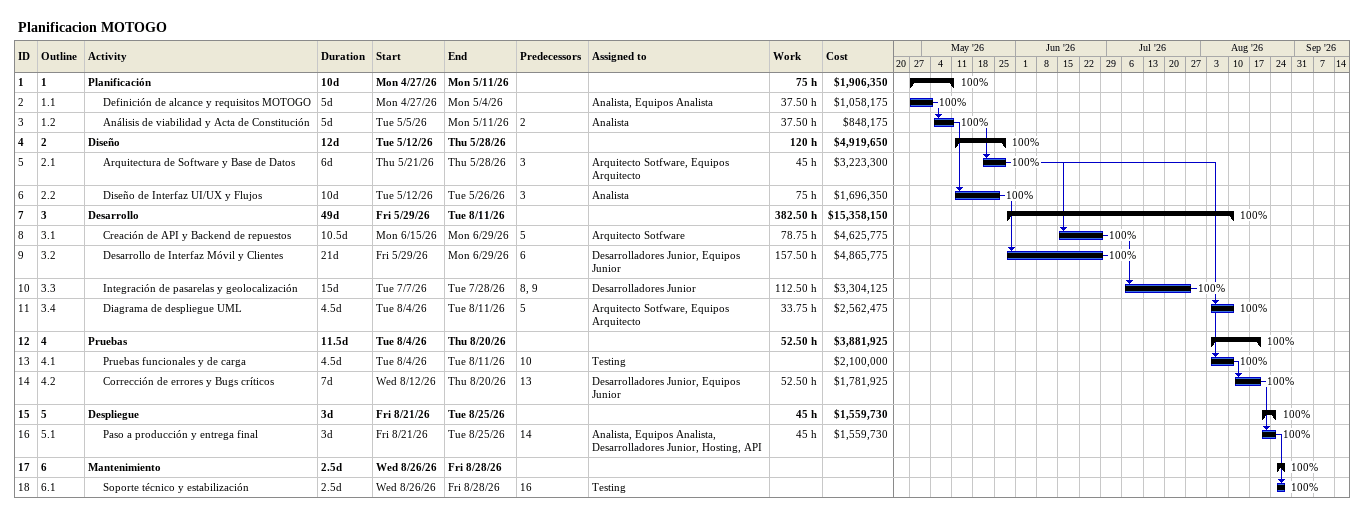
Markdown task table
Planificacion MOTOGO

| ID | WBS | Task | Duration | Start | Finish | Predecessors | Resources | % complete | Work (h) | Cost ($) |
|---|---|---|---|---|---|---|---|---|---|---|
| 1 | 1 | **Planificación** | 10d | 2026-04-27 | 2026-05-11 |  |  | 100 | 75 | 1906350 |
| 2 | 1.1 | Definición de alcance y requisitos MOTOGO | 5d | 2026-04-27 | 2026-05-04 |  | Analista, Equipos Analista | 100 | 37.50 | 1058175 |
| 3 | 1.2 | Análisis de viabilidad y Acta de Constitución | 5d | 2026-05-05 | 2026-05-11 | 2 | Analista | 100 | 37.50 | 848175 |
| 4 | 2 | **Diseño** | 12d | 2026-05-12 | 2026-05-28 |  |  | 100 | 120 | 4919650 |
| 5 | 2.1 | Arquitectura de Software y Base de Datos | 6d | 2026-05-21 | 2026-05-28 | 3 | Arquitecto Sotfware, Equipos Arquitecto | 100 | 45 | 3223300 |
| 6 | 2.2 | Diseño de Interfaz UI/UX y Flujos | 10d | 2026-05-12 | 2026-05-26 | 3 | Analista | 100 | 75 | 1696350 |
| 7 | 3 | **Desarrollo** | 49d | 2026-05-29 | 2026-08-11 |  |  | 100 | 382.50 | 15358150 |
| 8 | 3.1 | Creación de API y Backend de repuestos | 10.5d | 2026-06-15 | 2026-06-29 | 5 | Arquitecto Sotfware | 100 | 78.75 | 4625775 |
| 9 | 3.2 | Desarrollo de Interfaz Móvil y Clientes | 21d | 2026-05-29 | 2026-06-29 | 6 | Desarrolladores Junior, Equipos Junior | 100 | 157.50 | 4865775 |
| 10 | 3.3 | Integración de pasarelas y geolocalización | 15d | 2026-07-07 | 2026-07-28 | 8, 9 | Desarrolladores Junior | 100 | 112.50 | 3304125 |
| 11 | 3.4 | Diagrama de despliegue UML | 4.5d | 2026-08-04 | 2026-08-11 | 5 | Arquitecto Sotfware, Equipos Arquitecto | 100 | 33.75 | 2562475 |
| 12 | 4 | **Pruebas** | 11.5d | 2026-08-04 | 2026-08-20 |  |  | 100 | 52.50 | 3881925 |
| 13 | 4.1 | Pruebas funcionales y de carga | 4.5d | 2026-08-04 | 2026-08-11 | 10 | Testing | 100 |  | 2100000 |
| 14 | 4.2 | Corrección de errores y Bugs críticos | 7d | 2026-08-12 | 2026-08-20 | 13 | Desarrolladores Junior, Equipos Junior | 100 | 52.50 | 1781925 |
| 15 | 5 | **Despliegue** | 3d | 2026-08-21 | 2026-08-25 |  |  | 100 | 45 | 1559730 |
| 16 | 5.1 | Paso a producción y entrega final | 3d | 2026-08-21 | 2026-08-25 | 14 | Analista, Equipos Analista, Desarrolladores Junior, Hosting, API | 100 | 45 | 1559730 |
| 17 | 6 | **Mantenimiento** | 2.5d | 2026-08-26 | 2026-08-28 |  |  | 100 |  |  |
| 18 | 6.1 | Soporte técnico y estabilización | 2.5d | 2026-08-26 | 2026-08-28 | 16 | Testing | 100 |  |  |
